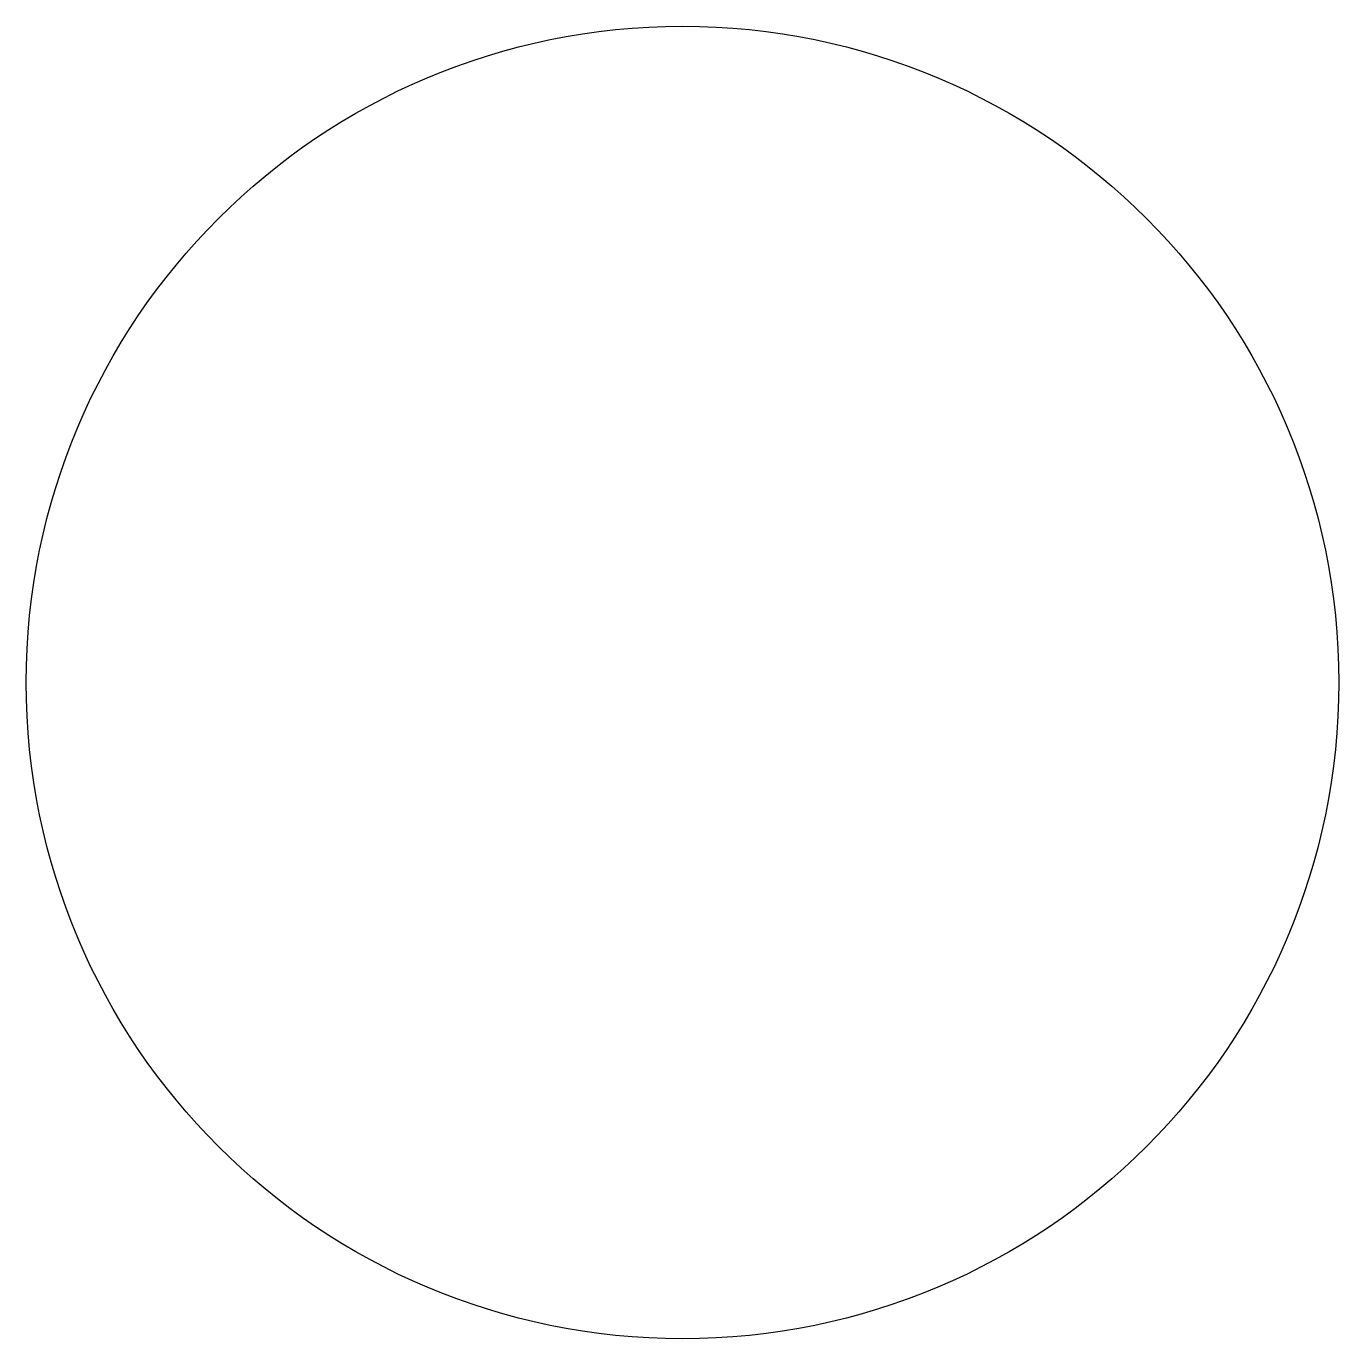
# Model space of a CAD drawing. Header units: metres. Extents: x 15 to 35, y 15 to 35.
import ezdxf

# ---------------------------------------------------------------- set-up
doc = ezdxf.new("R2010")
doc.units = ezdxf.units.M
doc.layers.get('0').update_dxf_attribs({"linetype": 'CONTINUOUS'})

msp = doc.modelspace()

# ---------------------------------------------------------------- linework, layer by layer
msp.add_circle((25, 25), 10)

doc.saveas('drawing.dxf')
